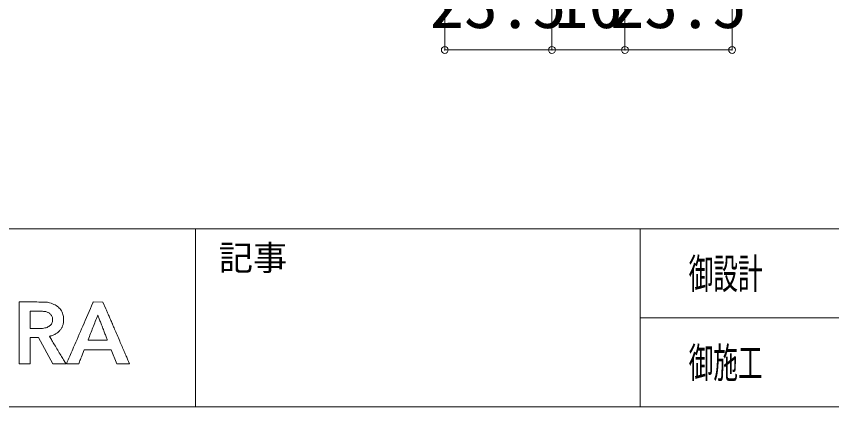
# Model space of a CAD drawing. Units: millimetres at full size, sheet at 1:3; details may follow other scales. Extents: x -616 to 554, y -508 to 310.
# Drawn here: x -519.7 to -340.9, y -508 to -422.4 of the extents above; entities that cross this region are included whole.
import ezdxf
from ezdxf.enums import TextEntityAlignment as Align

# ---------------------------------------------------------------- set-up
doc = ezdxf.new("R2010")
doc.units = ezdxf.units.MM
doc.header["$LTSCALE"] = 3
doc.header["$PDMODE"] = 32
doc.header["$PDSIZE"] = 1.5
for name, color, linetype, lineweight in [('0-1', 7, 'Continuous', 9), ('0-2', 7, 'Continuous', 9), ('0-6', 7, 'Continuous', 9)]:
    doc.layers.add(name, color=color, linetype=linetype, lineweight=lineweight)
doc.styles.add('HGｺﾞｼｯｸM', font='')
doc.styles.add('ＭＳ ゴシック', font='')
doc.styles.get('HGｺﾞｼｯｸM').set_extended_font_data('HGｺﾞｼｯｸM')
doc.styles.get('ＭＳ ゴシック').set_extended_font_data('MS Gothic')

msp = doc.modelspace()

# ---------------------------------------------------------------- linework, layer by layer
at = {"layer": '0-1', "color": 5}
for p, q in [((-616.304, -468.978), (553.696, -468.978)), ((-382.89, -507.978), (-382.89, -468.978)), ((-382.89, -488.478), (-162.39, -488.478)), ((-616.304, -507.978), (553.696, -507.978))]:
    msp.add_line(p, q, dxfattribs=at)
at = {"layer": '0-1'}
for p, q in [((-516.067, -485.023), (-519.026, -485.005)), ((-508.797, -498.539), (-509.318, -497.673))]:
    msp.add_line(p, q, dxfattribs=at)
at = {"layer": '0-1', "color": 5}
msp.add_lwpolyline([(-382.89, -507.978), (-382.89, -468.978), (-480.39, -468.978), (-480.39, -507.978)], dxfattribs=at)
at = {"layer": '0-1'}
for points in [[(-519.026, -485.005), (-519.026, -498.6), (-516.596, -498.6), (-516.596, -492.84), (-514.817, -492.84), (-511.67, -498.6), (-510.215, -498.6)], [(-500.031, -486.495), (-500.66, -485.033), (-502.782, -485.009), (-502.822, -485.111)], [(-515.472, -490.86), (-516.596, -490.86), (-516.596, -487.028), (-515.032, -487.046)], [(-499.738, -493.317), (-499.711, -493.425), (-501.808, -493.425)], [(-505.367, -497.041), (-504.765, -495.518), (-498.84, -495.495), (-497.583, -498.599), (-494.824, -498.6), (-495.039, -498.094)], [(-508.475, -498.128), (-508.671, -498.578), (-507.339, -498.59)]]:
    msp.add_lwpolyline(points, dxfattribs=at)
for centre, radius, start, end in [((-520.596, -1238.904), 753.895, 89.51711, 89.65576), ((-514.507, -516.458), 31.424, 88.12693, 89.51713), ((-513.73, -492.698), 7.651, 84.73923, 88.127), ((-513.296, -487.978), 2.911, 77.7694, 84.73923), ((-514.109, -491.732), 6.752, 66.38555, 77.76933), ((-512.925, -489.023), 3.795, 48.86313, 66.38548), ((-512.506, -488.543), 3.158, 29.3883, 48.86311), ((-641827.619, 278031.155), 699191.54, 336.52506, 336.52552), ((-505.551, -484.058), 2.926, 336.52555, 338.91562), ((-516.541, -616.672), 129.634, 88.95664, 89.33296), ((-514.433, -500.945), 13.888, 87.01304, 88.9567), ((-513.973, -492.115), 5.046, 83.56575, 87.01309), ((-513.55, -488.369), 1.277, 73.98914, 83.56571), ((-514.262, -490.851), 3.858, 69.19581, 73.98916), ((-513.683, -489.327), 2.228, 61.96474, 69.19582), ((-513.535, -489.048), 1.912, 54.09629, 61.96472), ((-513.609, -489.15), 2.038, 46.59677, 54.0964), ((-513.654, -489.198), 2.104, 37.84538, 46.59683), ((-513.032, -488.715), 1.317, 25.41249, 37.84538), ((-512.826, -488.723), 3.525, 11.45453, 29.38832), ((-511.983, -488.553), 2.666, 2.38062, 11.45451), ((25277.992, -10491.243), 27652.566, 158.79235, 158.79831), ((-501.79, -487.967), 0.0313, 90.00004, 158.79236), ((-501.79, -487.954), 0.0181, 21.31364, 89.99991), ((-2284.123, -1183.346), 1913.205, 21.28914, 21.31366), ((-29796.1, -13092.541), 31893.135, 23.28075, 23.28212), ((-77551.619, -33640.241), 83881.572, 23.28002, 23.28071), ((-513.271, -489.035), 1.546, 313.60414, 341.44483), ((-513.02, -488.709), 1.303, 12.90467, 25.41251), ((-513.757, -488.872), 2.059, 341.44479, 3.90725), ((-513.721, -488.869), 2.022, 3.90723, 12.90469), ((-511.555, -489.404), 2.219, 344.88467, 355.16146), ((-518.454, -488.82), 9.142, 355.1615, 358.74999), ((-518.434, -488.821), 9.121, 358.74999, 2.38063), ((-636.489, -541.32), 144.902, 20.92847, 21.28921), ((-767.264, -591.333), 284.914, 20.71103, 20.92853), ((-81960.513, -35537.241), 88681.254, 23.27937, 23.28006), ((-55638.027, -24212.256), 60025.914, 23.27848, 23.2794), ((-515.472, -461.455), 29.405, 270.00003, 270.90415), ((-515.478, -461.093), 29.767, 270.90419, 271.80006), ((-515.377, -464.325), 26.534, 271.80003, 272.67941), ((-514.33, -486.688), 4.146, 272.67935, 276.14525), ((-514.344, -486.555), 4.28, 276.14527, 289.63132), ((-513.573, -488.719), 1.983, 289.63137, 313.60412), ((-512.444, -489.379), 2.999, 304.17987, 315.14204), ((-512.998, -488.827), 3.781, 315.14204, 324.35733), ((-512.975, -488.844), 3.752, 324.35739, 333.6054), ((-512.193, -489.232), 2.879, 333.60538, 344.88468), ((-19971.31, 7963.677), 21222.727, 336.51153, 336.52505), ((9699.582, -4448.26), 10943.153, 158.79826, 158.81315), ((-1095.446, -715.415), 635.77, 20.61296, 20.71105), ((-825.42, -613.849), 347.274, 20.45869, 20.61293), ((3922.805, 1412.181), 4813.152, 203.27853, 203.29113), ((12272.873, 5006.76), 13904.061, 203.29114, 203.29687), ((-512.317, -492.579), 0.0489, 180.00005, 210.76352), ((-512.348, -492.579), 0.0173, 112.65832, 180.00011), ((4309.533, 2377.669), 5611.516, 210.7636, 210.77391), ((-511.516, -494.573), 2.178, 110.49068, 112.65823), ((-511.707, -494.062), 1.632, 106.93429, 110.4907), ((-511.3, -495.399), 3.03, 104.69647, 106.93437), ((-512.777, -489.769), 2.791, 284.69656, 291.26338), ((-513.968, -486.706), 6.077, 291.26341, 294.93369), ((-514.032, -486.571), 6.227, 294.93373, 298.58225), ((-512.734, -488.951), 3.516, 298.58231, 304.17991), ((-503.632, -493.388), 0.274, 158.81305, 180.68904), ((-503.892, -493.391), 0.014, 180.68905, 269.02001), ((-1722.817, -948.633), 1305.085, 20.42265, 20.45863), ((-500.502, -493.509), 0.788, 14.08935, 20.42259), ((12993.2, 5316.918), 14688.325, 203.29681, 203.30254), ((-195.616, -305.158), 368.05, 210.77399, 210.94863), ((103.213, -125.968), 716.487, 210.94862, 211.05473), ((-5211.573, 1549.493), 5129.511, 336.4728, 336.51153), ((-493.785, 97.401), 590.893, 269.01986, 269.0783), ((-502.206, -426.084), 67.34, 269.07828, 269.65445), ((-501.808, -360.091), 133.334, 269.65441, 270.00002), ((8446.179, 3358.404), 9737.448, 203.30244, 203.31024), ((-4282.111, -2125.956), 4122.118, 23.29346, 23.31019), ((-71597.649, -43301.345), 82980.149, 31.05374, 31.05466), ((-34908.174, -21209.183), 40152.807, 31.0521, 31.0537), ((-3163.31, -1644.279), 2904.033, 23.27174, 23.29351), ((-3487.829, -1783.854), 3257.295, 23.25554, 23.27182), ((-510.215, -434.64), 63.96, 270.00004, 270.49851), ((-509.932, -467.215), 31.384, 270.49856, 271.34768), ((-512.903, -340.918), 157.716, 271.34772, 271.49509), ((-515.63, -502.653), 7.976, 30.82278, 31.05196), ((-508.788, -498.571), 0.0091, 271.49503, 30.82263), ((-506.497, -404.608), 93.985, 269.48682, 269.79897), ((-506.656, -449.778), 48.815, 269.79896, 270.30866), ((-508.257, -152.508), 346.089, 270.30865, 270.37259), ((-506.007, -498.564), 0.0265, 270.37265, 315.00009), ((-506.026, -498.545), 0.0537, 314.99996, 338.04381), ((-1581.078, -65.151), 1159.177, 338.04378, 338.06738), ((-628.806, -448.591), 132.606, 338.0674, 338.29819), ((-742.209, -403.458), 254.66, 338.2982, 338.43983), ((-590.906, -538.905), 104.192, 23.05981, 23.25553)]:
    msp.add_arc(centre, radius, start, end, dxfattribs=at)
at = {"layer": '0-2'}
for p, q in [((-425.718, -429.78), (-425.718, -414.847)), ((-402.218, -429.78), (-402.218, -414.847)), ((-402.218, -429.78), (-402.218, -414.847)), ((-386.218, -429.78), (-386.218, -414.847)), ((-362.718, -429.78), (-362.718, -414.847)), ((-402.218, -429.78), (-425.718, -429.78)), ((-402.218, -429.78), (-386.218, -429.78)), ((-386.218, -429.78), (-362.718, -429.78))]:
    msp.add_line(p, q, dxfattribs=at)
for p in [(-425.718, -429.78), (-402.218, -429.78), (-386.218, -429.78), (-362.718, -429.78)]:
    msp.add_point(p, dxfattribs=at)

# ---------------------------------------------------------------- texts
at = {"layer": '0-1', "color": 2, "style": 'HGｺﾞｼｯｸM', "width": 0.6}
for s, p in [('御設計', (-372.24, -484.128)), ('御施工', (-372.24, -503.628))]:
    msp.add_text(s, height=6.598, dxfattribs=at).set_placement(p, align=Align.BOTTOM_LEFT)
at = {"layer": '0-2', "style": 'ＭＳ ゴシック'}
for s, p in [('23.5', (-428.99, -428.28)), ('16', (-401.725, -428.28)), ('23.5', (-389.49, -428.28))]:
    msp.add_text(s, height=11, dxfattribs=at).set_placement(p, align=Align.BOTTOM_LEFT)
at = {"layer": '0-6', "color": 2, "style": 'HGｺﾞｼｯｸM'}
msp.add_text('記事', height=5.499, dxfattribs=at).set_placement((-475.279, -479.736), align=Align.BOTTOM_LEFT)

doc.saveas('drawing.dxf')
